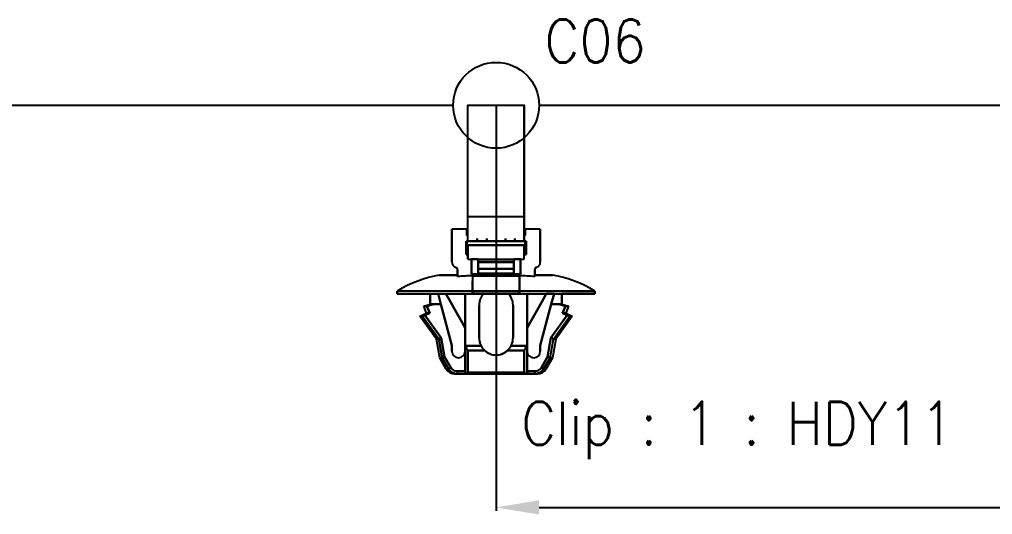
# Model space of a CAD drawing. Header units: inches. Extents: x 47316 to 59086, y 3141 to 11743.
# Drawn here: x 52093 to 52149.6, y 8901.3 to 8930.1 of the extents above; entities that cross this region are included whole.
import ezdxf

# ---------------------------------------------------------------- set-up
doc = ezdxf.new("R2010")
doc.units = ezdxf.units.IN
doc.header["$MEASUREMENT"] = 0
doc.styles.get("Standard").update_dxf_attribs({"font": ''})
doc.styles.get('Standard').set_extended_font_data('SimSun')
doc.linetypes.add('_VH_CONVOLUTED_TUBE_SPLIT', pattern='A,0.0001,[4,VeSys.shx,S=0.1,R=0,X=0,Y=0],0.4', length=0.4001)
doc.linetypes.add('_VH_OTCON', pattern='A,0.0001,[7,VeSys.shx,S=0.1,R=0,X=0,Y=0],-0.4,[7,VeSys.shx,S=0.1,R=0,X=0,Y=0],-0.4,["X",Standard,S=1,R=0,X=-0.5,Y=-0.5],-0.0001,[7,VeSys.shx,S=0.1,R=0,X=0,Y=0],-0.4', length=1.2002)

msp = doc.modelspace()

# ---------------------------------------------------------------- linework, layer by layer
at = {"color": 0, "linetype": '_VH_OTCON', "lineweight": -2, "ltscale": 5}
msp.add_line((52000.877, 8925.134), (52118.256, 8925.134), dxfattribs=at)
at = {"color": 0, "lineweight": -2}
for p, q in [((52120.756, 8925.074), (52120.756, 8901.521)), ((52123.256, 8901.721), (52189.593, 8901.721))]:
    msp.add_line(p, q, dxfattribs=at)
at = {"color": 0, "ltscale": 0.378893}
msp.add_line((52122.398, 8918.634), (52122.398, 8925.134), dxfattribs=at)
at = {"color": 0, "ltscale": 0.37888}
msp.add_line((52122.398, 8918.634), (52122.398, 8925.134), dxfattribs=at)
at = {"color": 0, "linetype": '_VH_CONVOLUTED_TUBE_SPLIT', "lineweight": -2, "ltscale": 5}
msp.add_line((52123.256, 8925.134), (52271.997, 8925.134), dxfattribs=at)
at = {"color": 7, "ltscale": 0.108633}
msp.add_line((52119.114, 8917.927), (52119.114, 8920.306), dxfattribs=at)
at = {"color": 7, "ltscale": 0.098454}
msp.add_line((52119.114, 8917.927), (52119.114, 8920.083), dxfattribs=at)
at = {"color": 7, "ltscale": 0.057913}
msp.add_line((52119.114, 8917.927), (52119.114, 8919.195), dxfattribs=at)
at = {"color": 7, "ltscale": 0.0644}
for p, q in [((52119.114, 8917.224), (52119.114, 8918.634)), ((52119.114, 8917.224), (52119.114, 8918.634)), ((52122.398, 8918.634), (52122.398, 8917.224)), ((52122.398, 8917.224), (52122.398, 8918.634))]:
    msp.add_line(p, q, dxfattribs=at)
at = {"color": 7, "ltscale": 0.025}
for p, q in [((52118.184, 8917.38), (52118.184, 8917.927)), ((52120.209, 8917.224), (52119.661, 8917.224)), ((52120.209, 8917.224), (52119.661, 8917.224)), ((52120.209, 8917.216), (52119.661, 8917.216)), ((52121.851, 8917.224), (52121.303, 8917.224)), ((52121.851, 8917.224), (52121.303, 8917.224))]:
    msp.add_line(p, q, dxfattribs=at)
at = {"color": 7, "ltscale": 0.039999}
for p, q in [((52119.059, 8917.927), (52118.184, 8917.927)), ((52119.059, 8917.927), (52118.184, 8917.927)), ((52123.328, 8917.927), (52122.453, 8917.927)), ((52123.328, 8917.927), (52122.453, 8917.927))]:
    msp.add_line(p, q, dxfattribs=at)
at = {"color": 7, "ltscale": 0.022501}
for p, q in [((52118.184, 8917.927), (52118.184, 8917.435)), ((52118.184, 8917.927), (52118.184, 8917.435)), ((52123.328, 8917.927), (52123.328, 8917.435)), ((52123.328, 8917.435), (52123.328, 8917.927))]:
    msp.add_line(p, q, dxfattribs=at)
at = {"color": 7, "ltscale": 0.0175}
for p, q in [((52119.059, 8917.927), (52119.059, 8917.544)), ((52119.059, 8917.927), (52119.059, 8917.544)), ((52119.059, 8917.544), (52119.059, 8917.927)), ((52122.453, 8917.927), (52122.453, 8917.544)), ((52122.453, 8917.544), (52122.453, 8917.927))]:
    msp.add_line(p, q, dxfattribs=at)
at = {"color": 7, "ltscale": 0.002499}
for p, q in [((52119.114, 8917.927), (52119.059, 8917.927)), ((52122.453, 8917.927), (52122.398, 8917.927)), ((52119.005, 8917.216), (52119.059, 8917.216)), ((52119.005, 8917.216), (52119.059, 8917.216)), ((52119.059, 8917.544), (52119.114, 8917.544)), ((52119.114, 8917.544), (52119.059, 8917.544)), ((52122.398, 8917.544), (52122.453, 8917.544)), ((52122.453, 8917.544), (52122.398, 8917.544)), ((52122.507, 8917.216), (52122.453, 8917.216)), ((52122.453, 8917.216), (52122.507, 8917.216)), ((52122.453, 8917.216), (52122.507, 8917.216)), ((52119.059, 8916.504), (52119.114, 8916.504)), ((52119.114, 8916.504), (52119.059, 8916.504)), ((52119.059, 8916.504), (52119.114, 8916.504)), ((52122.398, 8916.504), (52122.453, 8916.504)), ((52122.453, 8916.504), (52122.398, 8916.504)), ((52122.398, 8916.504), (52122.453, 8916.504))]:
    msp.add_line(p, q, dxfattribs=at)
at = {"color": 7, "ltscale": 2.6e-05}
for p, q in [((52119.059, 8917.927), (52119.059, 8917.927)), ((52122.453, 8917.927), (52122.453, 8917.927))]:
    msp.add_line(p, q, dxfattribs=at)
at = {"color": 7, "ltscale": 0.064999}
for p, q in [((52118.184, 8917.435), (52118.184, 8916.012)), ((52118.184, 8917.435), (52118.184, 8916.012)), ((52123.328, 8917.435), (52123.328, 8916.012)), ((52123.328, 8916.012), (52123.328, 8917.435))]:
    msp.add_line(p, q, dxfattribs=at)
at = {"color": 7, "ltscale": 0.0625}
msp.add_line((52118.184, 8916.012), (52118.184, 8917.38), dxfattribs=at)
at = {"color": 7, "ltscale": 0.000629}
msp.add_line((52119.018, 8917.216), (52119.005, 8917.216), dxfattribs=at)
at = {"color": 7, "ltscale": 0.035001}
for p, q in [((52119.005, 8917.216), (52119.005, 8916.45)), ((52119.005, 8916.45), (52119.005, 8917.216)), ((52122.507, 8916.45), (52122.507, 8917.216)), ((52122.507, 8916.45), (52122.507, 8917.216)), ((52122.507, 8917.216), (52122.507, 8916.45)), ((52119.388, 8914.151), (52119.388, 8914.917)), ((52119.388, 8914.151), (52119.388, 8914.917))]:
    msp.add_line(p, q, dxfattribs=at)
at = {"color": 7, "ltscale": 0.154999}
for p, q in [((52119.059, 8917.216), (52122.453, 8917.216)), ((52122.453, 8917.216), (52119.059, 8917.216))]:
    msp.add_line(p, q, dxfattribs=at)
at = {"color": 7, "ltscale": 0.032501}
for p, q in [((52119.059, 8917.216), (52119.059, 8916.504)), ((52119.059, 8917.216), (52119.059, 8916.504)), ((52122.453, 8917.216), (52122.453, 8916.504)), ((52122.453, 8916.504), (52122.453, 8917.216))]:
    msp.add_line(p, q, dxfattribs=at)
at = {"color": 7, "ltscale": 0.021939}
msp.add_line((52119.059, 8917.216), (52119.059, 8916.736), dxfattribs=at)
at = {"color": 7, "ltscale": 0.0075}
for p, q in [((52119.661, 8917.216), (52119.661, 8917.38)), ((52119.661, 8917.38), (52119.661, 8917.216)), ((52120.209, 8917.38), (52120.209, 8917.216)), ((52120.209, 8917.216), (52120.209, 8917.38)), ((52121.303, 8917.216), (52121.303, 8917.38)), ((52121.303, 8917.38), (52121.303, 8917.216)), ((52121.851, 8917.38), (52121.851, 8917.216)), ((52121.851, 8917.216), (52121.851, 8917.38)), ((52115.009, 8914.315), (52115.009, 8914.151)), ((52115.009, 8914.151), (52115.009, 8914.315)), ((52119.388, 8914.315), (52119.388, 8914.151)), ((52119.388, 8914.151), (52119.388, 8914.315)), ((52122.124, 8914.151), (52122.124, 8914.315)), ((52122.124, 8914.315), (52122.124, 8914.151)), ((52126.502, 8914.315), (52126.502, 8914.151)), ((52126.502, 8914.151), (52126.502, 8914.315)), ((52118.491, 8909.663), (52118.491, 8909.499)), ((52118.491, 8909.663), (52118.491, 8909.499)), ((52118.95, 8909.499), (52118.95, 8909.663)), ((52123.02, 8909.499), (52123.02, 8909.663)), ((52123.02, 8909.499), (52123.02, 8909.663))]:
    msp.add_line(p, q, dxfattribs=at)
at = {"color": 7, "ltscale": 0.000322}
msp.add_line((52120.209, 8917.216), (52120.209, 8917.223), dxfattribs=at)
at = {"color": 7, "ltscale": 0.023056}
msp.add_line((52121.808, 8917.216), (52121.303, 8917.216), dxfattribs=at)
at = {"color": 7, "ltscale": 0.000368}
msp.add_line((52121.851, 8917.224), (52121.851, 8917.216), dxfattribs=at)
at = {"color": 7, "ltscale": 0.004999}
for p, q in [((52119.005, 8916.45), (52119.114, 8916.45)), ((52119.114, 8916.45), (52119.005, 8916.45)), ((52122.398, 8916.45), (52122.507, 8916.45)), ((52122.507, 8916.45), (52122.398, 8916.45))]:
    msp.add_line(p, q, dxfattribs=at)
at = {"color": 7, "ltscale": 0.010562}
msp.add_line((52119.059, 8916.504), (52119.059, 8916.736), dxfattribs=at)
at = {"color": 7, "ltscale": 0.15}
for p, q in [((52122.398, 8916.997), (52119.114, 8916.997)), ((52119.114, 8916.997), (52122.398, 8916.997)), ((52119.114, 8916.176), (52122.398, 8916.176)), ((52119.114, 8916.176), (52122.398, 8916.176)), ((52122.398, 8909.582), (52119.114, 8909.582)), ((52119.114, 8909.582), (52122.398, 8909.582))]:
    msp.add_line(p, q, dxfattribs=at)
at = {"color": 7, "ltscale": 0.0375}
for p, q in [((52119.114, 8916.997), (52119.114, 8916.176)), ((52119.114, 8916.176), (52119.114, 8916.997)), ((52122.398, 8916.176), (52122.398, 8916.997)), ((52122.398, 8916.176), (52122.398, 8916.997))]:
    msp.add_line(p, q, dxfattribs=at)
at = {"color": 7, "ltscale": 0.002502}
msp.add_line((52119.114, 8916.45), (52119.114, 8916.505), dxfattribs=at)
at = {"color": 7, "ltscale": 0.040002}
for p, q in [((52119.333, 8916.176), (52119.333, 8915.3)), ((52119.333, 8915.3), (52119.333, 8916.176)), ((52122.179, 8915.3), (52122.179, 8916.176)), ((52122.179, 8915.3), (52122.179, 8916.176)), ((52122.179, 8916.176), (52122.179, 8915.3))]:
    msp.add_line(p, q, dxfattribs=at)
at = {"color": 7, "ltscale": 0.017502}
for p, q in [((52119.716, 8916.176), (52119.333, 8916.176)), ((52122.179, 8916.176), (52121.796, 8916.176))]:
    msp.add_line(p, q, dxfattribs=at)
at = {"color": 7, "ltscale": 0.00087}
for p, q in [((52119.716, 8916.157), (52119.716, 8916.176)), ((52119.716, 8916.176), (52119.716, 8916.157)), ((52121.796, 8916.157), (52121.796, 8916.176)), ((52121.796, 8916.176), (52121.796, 8916.157))]:
    msp.add_line(p, q, dxfattribs=at)
at = {"color": 7, "ltscale": 0.023952}
msp.add_line((52119.716, 8915.652), (52119.716, 8916.176), dxfattribs=at)
at = {"color": 7, "ltscale": 0.007443}
for p, q in [((52119.716, 8915.994), (52119.716, 8916.157)), ((52119.716, 8916.157), (52119.716, 8915.994)), ((52121.796, 8915.994), (52121.796, 8916.157)), ((52121.796, 8916.157), (52121.796, 8915.994))]:
    msp.add_line(p, q, dxfattribs=at)
at = {"color": 7, "ltscale": 0.095001}
for p, q in [((52119.716, 8916.157), (52121.796, 8916.157)), ((52121.796, 8916.157), (52119.716, 8916.157)), ((52119.716, 8915.994), (52121.796, 8915.994)), ((52121.796, 8915.994), (52119.716, 8915.994)), ((52121.796, 8915.604), (52119.716, 8915.604)), ((52119.716, 8915.604), (52121.796, 8915.604)), ((52121.796, 8915.332), (52119.716, 8915.332))]:
    msp.add_line(p, q, dxfattribs=at)
at = {"color": 7, "ltscale": 0.017839}
for p, q in [((52119.716, 8915.604), (52119.716, 8915.994)), ((52119.716, 8915.994), (52119.716, 8915.604)), ((52121.796, 8915.604), (52121.796, 8915.994)), ((52121.796, 8915.994), (52121.796, 8915.604))]:
    msp.add_line(p, q, dxfattribs=at)
at = {"color": 7, "ltscale": 0.013786}
msp.add_line((52118.512, 8915.246), (52118.512, 8915.547), dxfattribs=at)
at = {"color": 7, "ltscale": 0.017471}
for p, q in [((52118.512, 8915.165), (52118.512, 8915.547)), ((52123, 8915.165), (52123, 8915.547))]:
    msp.add_line(p, q, dxfattribs=at)
at = {"color": 7, "ltscale": 0.017476}
for p, q in [((52118.512, 8915.547), (52118.512, 8915.165)), ((52123, 8915.547), (52123, 8915.165))]:
    msp.add_line(p, q, dxfattribs=at)
at = {"color": 7, "ltscale": 0.014789}
msp.add_line((52119.716, 8915.624), (52119.716, 8915.3), dxfattribs=at)
at = {"color": 7, "ltscale": 0.013841}
for p, q in [((52119.716, 8915.301), (52119.716, 8915.604)), ((52121.796, 8915.604), (52121.796, 8915.301))]:
    msp.add_line(p, q, dxfattribs=at)
at = {"color": 7, "ltscale": 0.012407}
for p, q in [((52119.716, 8915.332), (52119.716, 8915.604)), ((52121.796, 8915.332), (52121.796, 8915.604))]:
    msp.add_line(p, q, dxfattribs=at)
at = {"color": 7, "ltscale": 0.001447}
msp.add_line((52121.796, 8915.332), (52121.796, 8915.3), dxfattribs=at)
at = {"color": 7, "ltscale": 0.047501}
for p, q in [((52117.472, 8915.246), (52118.512, 8915.246)), ((52118.512, 8915.246), (52117.472, 8915.246)), ((52123, 8915.246), (52124.04, 8915.246)), ((52124.04, 8915.246), (52123, 8915.246))]:
    msp.add_line(p, q, dxfattribs=at)
at = {"color": 7, "ltscale": 0.00369}
for p, q in [((52118.512, 8915.165), (52118.512, 8915.246)), ((52123, 8915.246), (52123, 8915.165))]:
    msp.add_line(p, q, dxfattribs=at)
at = {"color": 7, "ltscale": 0.129999}
for p, q in [((52119.333, 8915.3), (52122.179, 8915.3)), ((52122.179, 8915.3), (52119.333, 8915.3))]:
    msp.add_line(p, q, dxfattribs=at)
at = {"color": 7, "ltscale": 0.040567}
for p, q in [((52119.388, 8915.203), (52119.388, 8914.315)), ((52122.124, 8915.203), (52122.124, 8914.315))]:
    msp.add_line(p, q, dxfattribs=at)
at = {"color": 7, "ltscale": 0.125}
for p, q in [((52122.124, 8915.203), (52119.388, 8915.203)), ((52119.388, 8915.203), (52122.124, 8915.203)), ((52122.124, 8914.315), (52119.388, 8914.315)), ((52119.388, 8914.315), (52122.124, 8914.315)), ((52122.124, 8914.151), (52119.388, 8914.151)), ((52119.388, 8914.151), (52122.124, 8914.151))]:
    msp.add_line(p, q, dxfattribs=at)
at = {"color": 7, "ltscale": 0.040569}
for p, q in [((52119.388, 8915.203), (52119.388, 8914.315)), ((52122.124, 8914.315), (52122.124, 8915.203))]:
    msp.add_line(p, q, dxfattribs=at)
at = {"color": 7, "ltscale": 0.02751}
msp.add_line((52122.124, 8914.315), (52122.124, 8914.917), dxfattribs=at)
msp.add_line((52122.124, 8914.315), (52122.124, 8914.917), dxfattribs=at)
at = {"color": 7, "ltscale": 0.2}
for p, q in [((52119.388, 8914.315), (52115.009, 8914.315)), ((52119.388, 8914.315), (52115.009, 8914.315)), ((52126.502, 8914.315), (52122.124, 8914.315)), ((52122.124, 8914.315), (52126.502, 8914.315)), ((52119.388, 8914.151), (52115.009, 8914.151)), ((52115.009, 8914.151), (52119.388, 8914.151)), ((52122.124, 8914.151), (52126.502, 8914.151)), ((52122.124, 8914.151), (52126.502, 8914.151))]:
    msp.add_line(p, q, dxfattribs=at)
at = {"color": 7, "ltscale": 0.087396}
for p, q in [((52115.009, 8914.151), (52116.923, 8914.151)), ((52126.502, 8914.151), (52124.589, 8914.151)), ((52126.502, 8914.151), (52124.589, 8914.151))]:
    msp.add_line(p, q, dxfattribs=at)
at = {"color": 7, "ltscale": 0.0875}
for p, q in [((52116.925, 8914.151), (52115.009, 8914.151)), ((52119.771, 8911.579), (52119.771, 8913.494)), ((52119.771, 8913.494), (52119.771, 8911.579)), ((52121.741, 8913.494), (52121.741, 8911.579)), ((52121.741, 8911.579), (52121.741, 8913.494)), ((52121.741, 8911.579), (52121.741, 8913.494))]:
    msp.add_line(p, q, dxfattribs=at)
at = {"color": 7, "ltscale": 0.027499}
for p, q in [((52116.925, 8913.549), (52116.925, 8914.151)), ((52116.925, 8914.151), (52116.925, 8913.549)), ((52124.587, 8913.549), (52124.587, 8914.151)), ((52124.587, 8914.151), (52124.587, 8913.549))]:
    msp.add_line(p, q, dxfattribs=at)
at = {"color": 7, "ltscale": 0.028456}
for p, q in [((52117.543, 8913.549), (52117.383, 8914.151)), ((52117.383, 8914.151), (52117.543, 8913.549)), ((52123.969, 8913.549), (52124.129, 8914.151)), ((52124.129, 8914.151), (52123.969, 8913.549))]:
    msp.add_line(p, q, dxfattribs=at)
at = {"color": 7, "ltscale": 0.020602}
for p, q in [((52117.383, 8914.151), (52117.834, 8914.151)), ((52124.129, 8914.151), (52123.678, 8914.151)), ((52124.129, 8914.151), (52123.678, 8914.151))]:
    msp.add_line(p, q, dxfattribs=at)
at = {"color": 7, "ltscale": 0.020749}
msp.add_line((52117.837, 8914.151), (52117.383, 8914.151), dxfattribs=at)
at = {"color": 7, "ltscale": 0.015289}
msp.add_line((52118.001, 8913.861), (52117.836, 8914.152), dxfattribs=at)
at = {"color": 7, "ltscale": 0.015242}
for p, q in [((52117.837, 8914.151), (52118.001, 8913.861)), ((52123.511, 8913.861), (52123.675, 8914.151))]:
    msp.add_line(p, q, dxfattribs=at)
at = {"color": 7, "ltscale": 0.02697}
msp.add_line((52118.291, 8913.347), (52118.001, 8913.861), dxfattribs=at)
at = {"color": 7, "ltscale": 0.026985}
for p, q in [((52118.001, 8913.861), (52118.291, 8913.347)), ((52123.22, 8913.347), (52123.511, 8913.861))]:
    msp.add_line(p, q, dxfattribs=at)
at = {"color": 7, "ltscale": 0.089999}
for p, q in [((52118.95, 8914.151), (52118.95, 8912.181)), ((52118.95, 8912.181), (52118.95, 8914.151)), ((52122.562, 8912.181), (52122.562, 8914.151)), ((52122.562, 8914.151), (52122.562, 8912.181))]:
    msp.add_line(p, q, dxfattribs=at)
at = {"color": 7, "ltscale": 0.02701}
msp.add_line((52123.511, 8913.862), (52123.22, 8913.347), dxfattribs=at)
at = {"color": 7, "ltscale": 0.015215}
msp.add_line((52123.675, 8914.152), (52123.511, 8913.862), dxfattribs=at)
at = {"color": 7, "ltscale": 0.018183}
msp.add_line((52116.542, 8913.44), (52116.925, 8913.549), dxfattribs=at)
at = {"color": 7, "ltscale": 0.008429}
for p, q in [((52116.727, 8913.44), (52116.542, 8913.44)), ((52124.621, 8913.029), (52124.806, 8913.029))]:
    msp.add_line(p, q, dxfattribs=at)
at = {"color": 7, "ltscale": 0.020195}
for p, q in [((52116.706, 8913.029), (52116.542, 8913.44)), ((52116.727, 8913.44), (52116.891, 8913.029)), ((52116.891, 8913.029), (52116.727, 8913.44)), ((52124.785, 8913.44), (52124.621, 8913.029)), ((52124.621, 8913.029), (52124.785, 8913.44)), ((52124.97, 8913.44), (52124.806, 8913.029))]:
    msp.add_line(p, q, dxfattribs=at)
at = {"color": 7, "ltscale": 0.008438}
msp.add_line((52116.542, 8913.44), (52116.727, 8913.44), dxfattribs=at)
at = {"color": 7, "ltscale": 0.002185}
msp.add_line((52116.633, 8913.44), (52116.585, 8913.44), dxfattribs=at)
at = {"color": 7, "ltscale": 0.018199}
for p, q in [((52117.11, 8913.549), (52116.727, 8913.44)), ((52116.727, 8913.44), (52117.11, 8913.549)), ((52124.402, 8913.549), (52124.785, 8913.44)), ((52124.785, 8913.44), (52124.402, 8913.549))]:
    msp.add_line(p, q, dxfattribs=at)
at = {"color": 7, "ltscale": 0.000342}
for p, q in [((52116.932, 8913.549), (52116.925, 8913.549)), ((52124.587, 8913.549), (52124.579, 8913.549))]:
    msp.add_line(p, q, dxfattribs=at)
at = {"color": 7, "ltscale": 0.006641}
msp.add_line((52116.925, 8913.549), (52117.07, 8913.549), dxfattribs=at)
at = {"color": 7, "ltscale": 0.002142}
msp.add_line((52116.972, 8913.549), (52116.925, 8913.549), dxfattribs=at)
at = {"color": 7, "ltscale": 0.00033}
for p, q in [((52116.925, 8913.549), (52116.932, 8913.549)), ((52124.58, 8913.549), (52124.587, 8913.549)), ((52124.806, 8913.029), (52124.798, 8913.029))]:
    msp.add_line(p, q, dxfattribs=at)
at = {"color": 7, "ltscale": 0.002136}
msp.add_line((52116.925, 8913.549), (52116.972, 8913.549), dxfattribs=at)
at = {"color": 7, "ltscale": 0.001825}
msp.add_line((52116.932, 8913.549), (52116.972, 8913.549), dxfattribs=at)
at = {"color": 7, "ltscale": 0.003674}
for p, q in [((52117.013, 8913.549), (52116.932, 8913.549)), ((52124.579, 8913.549), (52124.499, 8913.549))]:
    msp.add_line(p, q, dxfattribs=at)
at = {"color": 7, "ltscale": 0.006299}
msp.add_line((52117.11, 8913.549), (52116.972, 8913.549), dxfattribs=at)
at = {"color": 7, "ltscale": 0.006305}
msp.add_line((52116.972, 8913.549), (52117.11, 8913.549), dxfattribs=at)
at = {"color": 7, "ltscale": 0.00329}
msp.add_line((52117.085, 8913.549), (52117.013, 8913.549), dxfattribs=at)
at = {"color": 7, "ltscale": 0.019785}
for p, q in [((52117.543, 8913.549), (52117.11, 8913.549)), ((52117.11, 8913.549), (52117.543, 8913.549)), ((52123.969, 8913.549), (52124.402, 8913.549)), ((52124.402, 8913.549), (52123.969, 8913.549))]:
    msp.add_line(p, q, dxfattribs=at)
at = {"color": 7, "ltscale": 0.11383}
for p, q in [((52118.184, 8911.141), (52117.543, 8913.549)), ((52117.543, 8913.549), (52118.184, 8911.141)), ((52123.328, 8911.141), (52123.969, 8913.549)), ((52123.969, 8913.549), (52123.328, 8911.141))]:
    msp.add_line(p, q, dxfattribs=at)
at = {"color": 7, "ltscale": 0.065039}
msp.add_line((52118.95, 8912.181), (52118.25, 8913.421), dxfattribs=at)
at = {"color": 7, "ltscale": 0.06116}
msp.add_line((52118.95, 8912.181), (52118.291, 8913.347), dxfattribs=at)
at = {"color": 7, "ltscale": 0.061156}
for p, q in [((52118.291, 8913.347), (52118.95, 8912.181)), ((52122.562, 8912.181), (52123.22, 8913.347))]:
    msp.add_line(p, q, dxfattribs=at)
at = {"color": 7, "ltscale": 0.040697}
msp.add_line((52118.95, 8912.385), (52118.95, 8913.275), dxfattribs=at)
at = {"color": 7, "ltscale": 0.040701}
msp.add_line((52118.95, 8913.275), (52118.95, 8912.384), dxfattribs=at)
at = {"color": 7, "ltscale": 0.064963}
msp.add_line((52123.261, 8913.419), (52122.562, 8912.181), dxfattribs=at)
at = {"color": 7, "ltscale": 0.061161}
msp.add_line((52123.22, 8913.347), (52122.562, 8912.181), dxfattribs=at)
at = {"color": 7, "ltscale": 0.008441}
for p, q in [((52124.587, 8913.549), (52124.402, 8913.549)), ((52124.402, 8913.549), (52124.587, 8913.549)), ((52124.806, 8913.029), (52124.621, 8913.029))]:
    msp.add_line(p, q, dxfattribs=at)
at = {"color": 7, "ltscale": 0.008432}
msp.add_line((52124.402, 8913.549), (52124.587, 8913.549), dxfattribs=at)
at = {"color": 7, "ltscale": 0.00434}
msp.add_line((52124.499, 8913.549), (52124.404, 8913.549), dxfattribs=at)
at = {"color": 7, "ltscale": 0.002209}
msp.add_line((52124.531, 8913.549), (52124.58, 8913.549), dxfattribs=at)
at = {"color": 7, "ltscale": 0.000286}
for p, q in [((52124.585, 8913.547), (52124.579, 8913.549)), ((52124.579, 8913.549), (52124.585, 8913.547))]:
    msp.add_line(p, q, dxfattribs=at)
at = {"color": 7, "ltscale": 0.018174}
msp.add_line((52124.587, 8913.549), (52124.97, 8913.44), dxfattribs=at)
at = {"color": 7, "ltscale": 0.004681}
for p, q in [((52124.888, 8913.44), (52124.785, 8913.44)), ((52124.785, 8913.44), (52124.888, 8913.44))]:
    msp.add_line(p, q, dxfattribs=at)
at = {"color": 7, "ltscale": 0.002823}
msp.add_line((52124.95, 8913.44), (52124.888, 8913.44), dxfattribs=at)
at = {"color": 7, "ltscale": 0.00282}
for p, q in [((52124.888, 8913.44), (52124.949, 8913.44)), ((52116.726, 8913.029), (52116.788, 8913.029))]:
    msp.add_line(p, q, dxfattribs=at)
at = {"color": 7, "ltscale": 0.000912}
for p, q in [((52124.949, 8913.44), (52124.969, 8913.44)), ((52116.707, 8913.029), (52116.726, 8913.029))]:
    msp.add_line(p, q, dxfattribs=at)
at = {"color": 7, "ltscale": 0.000925}
msp.add_line((52124.97, 8913.44), (52124.95, 8913.44), dxfattribs=at)
at = {"color": 7, "ltscale": 4.3e-05}
msp.add_line((52116.323, 8912.865), (52116.324, 8912.865), dxfattribs=at)
at = {"color": 7, "ltscale": 0.075271}
for p, q in [((52117.281, 8911.524), (52116.323, 8912.865)), ((52116.458, 8912.865), (52117.416, 8911.524)), ((52117.416, 8911.524), (52116.458, 8912.865)), ((52124.096, 8911.524), (52125.054, 8912.865)), ((52125.189, 8912.865), (52124.231, 8911.524))]:
    msp.add_line(p, q, dxfattribs=at)
at = {"color": 7, "ltscale": 4.9e-05}
msp.add_line((52116.323, 8912.865), (52116.324, 8912.865), dxfattribs=at)
at = {"color": 7, "ltscale": 0.019}
msp.add_line((52116.324, 8912.865), (52116.706, 8913.029), dxfattribs=at)
at = {"color": 7, "ltscale": 0.000903}
msp.add_line((52116.324, 8912.865), (52116.344, 8912.865), dxfattribs=at)
at = {"color": 7, "ltscale": 0.000916}
msp.add_line((52116.324, 8912.865), (52116.344, 8912.865), dxfattribs=at)
at = {"color": 7, "ltscale": 0.005222}
msp.add_line((52116.344, 8912.865), (52116.458, 8912.865), dxfattribs=at)
at = {"color": 7, "ltscale": 0.005249}
msp.add_line((52116.344, 8912.865), (52116.459, 8912.865), dxfattribs=at)
at = {"color": 7, "ltscale": 0.013619}
for p, q in [((52116.891, 8913.029), (52116.617, 8912.912)), ((52116.617, 8912.912), (52116.891, 8913.029)), ((52124.621, 8913.029), (52124.895, 8912.912)), ((52124.895, 8912.912), (52124.621, 8913.029))]:
    msp.add_line(p, q, dxfattribs=at)
at = {"color": 7, "ltscale": 0.074459}
for p, q in [((52116.617, 8912.912), (52117.564, 8911.585)), ((52117.564, 8911.585), (52116.617, 8912.912)), ((52124.895, 8912.912), (52123.948, 8911.585)), ((52123.948, 8911.585), (52124.895, 8912.912))]:
    msp.add_line(p, q, dxfattribs=at)
at = {"color": 7, "ltscale": 0.0009}
msp.add_line((52116.726, 8913.029), (52116.706, 8913.029), dxfattribs=at)
at = {"color": 7, "ltscale": 0.002856}
msp.add_line((52116.713, 8913.029), (52116.776, 8913.029), dxfattribs=at)
at = {"color": 7, "ltscale": 0.002869}
msp.add_line((52116.776, 8913.029), (52116.714, 8913.029), dxfattribs=at)
at = {"color": 7, "ltscale": 0.002832}
msp.add_line((52116.788, 8913.029), (52116.726, 8913.029), dxfattribs=at)
at = {"color": 7, "ltscale": 0.004715}
msp.add_line((52116.891, 8913.029), (52116.788, 8913.029), dxfattribs=at)
at = {"color": 7, "ltscale": 0.004687}
msp.add_line((52116.788, 8913.029), (52116.891, 8913.029), dxfattribs=at)
at = {"color": 7, "ltscale": 0.075264}
msp.add_line((52124.096, 8911.524), (52125.054, 8912.865), dxfattribs=at)
at = {"color": 7, "ltscale": 0.004291}
msp.add_line((52124.715, 8913.029), (52124.621, 8913.029), dxfattribs=at)
at = {"color": 7, "ltscale": 0.003809}
msp.add_line((52124.798, 8913.029), (52124.715, 8913.029), dxfattribs=at)
at = {"color": 7, "ltscale": 0.001593}
msp.add_line((52124.764, 8913.029), (52124.799, 8913.029), dxfattribs=at)
at = {"color": 7, "ltscale": 0.000327}
msp.add_line((52124.799, 8913.029), (52124.806, 8913.029), dxfattribs=at)
at = {"color": 7, "ltscale": 0.019025}
msp.add_line((52124.806, 8913.029), (52125.189, 8912.865), dxfattribs=at)
at = {"color": 7, "ltscale": 0.006177}
msp.add_line((52125.053, 8912.865), (52125.189, 8912.865), dxfattribs=at)
at = {"color": 7, "ltscale": 0.006165}
for p, q in [((52125.189, 8912.865), (52125.054, 8912.865)), ((52124.231, 8911.524), (52124.096, 8911.524)), ((52124.231, 8911.524), (52124.096, 8911.524))]:
    msp.add_line(p, q, dxfattribs=at)
at = {"color": 7, "ltscale": 0.039936}
for p, q in [((52118.95, 8912.181), (52118.95, 8911.307)), ((52118.95, 8911.307), (52118.95, 8912.181)), ((52122.562, 8911.307), (52122.562, 8912.181)), ((52122.562, 8912.181), (52122.562, 8911.307))]:
    msp.add_line(p, q, dxfattribs=at)
at = {"color": 7, "ltscale": 0.048712}
msp.add_line((52118.95, 8911.114), (52118.95, 8912.181), dxfattribs=at)
at = {"color": 7, "ltscale": 0.006168}
for p, q in [((52117.416, 8911.524), (52117.281, 8911.524)), ((52117.281, 8911.524), (52117.416, 8911.524))]:
    msp.add_line(p, q, dxfattribs=at)
at = {"color": 7, "ltscale": 0.05076}
for p, q in [((52117.473, 8910.43), (52117.281, 8911.524)), ((52124.231, 8911.524), (52124.039, 8910.43))]:
    msp.add_line(p, q, dxfattribs=at)
at = {"color": 7, "ltscale": 0.002621}
for p, q in [((52117.42, 8911.525), (52117.473, 8911.547)), ((52117.473, 8911.547), (52117.42, 8911.525)), ((52124.039, 8911.547), (52124.092, 8911.525)), ((52124.092, 8911.525), (52124.039, 8911.547))]:
    msp.add_line(p, q, dxfattribs=at)
at = {"color": 7, "ltscale": 0.050773}
for p, q in [((52117.42, 8911.525), (52117.612, 8910.43)), ((52117.612, 8910.43), (52117.42, 8911.525)), ((52123.9, 8910.43), (52124.092, 8911.525))]:
    msp.add_line(p, q, dxfattribs=at)
at = {"color": 7, "ltscale": 0.000205}
for p, q in [((52117.473, 8911.547), (52117.477, 8911.549)), ((52117.477, 8911.549), (52117.473, 8911.547)), ((52124.035, 8911.549), (52124.039, 8911.547)), ((52124.039, 8911.547), (52124.035, 8911.549))]:
    msp.add_line(p, q, dxfattribs=at)
at = {"color": 7, "ltscale": 0.004321}
for p, q in [((52117.477, 8911.549), (52117.564, 8911.585)), ((52117.564, 8911.585), (52117.477, 8911.549)), ((52123.948, 8911.585), (52124.035, 8911.549)), ((52124.035, 8911.549), (52123.948, 8911.585))]:
    msp.add_line(p, q, dxfattribs=at)
at = {"color": 7, "ltscale": 0.051095}
for p, q in [((52117.564, 8911.585), (52117.757, 8910.484)), ((52117.757, 8910.484), (52117.564, 8911.585)), ((52123.948, 8911.585), (52123.755, 8910.484)), ((52123.755, 8910.484), (52123.948, 8911.585))]:
    msp.add_line(p, q, dxfattribs=at)
at = {"color": 7, "ltscale": 0.050769}
msp.add_line((52123.9, 8910.43), (52124.096, 8911.524), dxfattribs=at)
at = {"color": 7, "ltscale": 0.014999}
for p, q in [((52118.184, 8910.813), (52118.184, 8911.141)), ((52118.184, 8911.141), (52118.184, 8910.813)), ((52123.328, 8910.813), (52123.328, 8911.141)), ((52123.328, 8910.813), (52123.328, 8911.141)), ((52123.328, 8911.141), (52123.328, 8910.813))]:
    msp.add_line(p, q, dxfattribs=at)
at = {"color": 7, "ltscale": 0.082565}
for p, q in [((52118.95, 8909.499), (52118.95, 8911.307)), ((52118.95, 8911.307), (52118.95, 8909.499)), ((52122.562, 8911.307), (52122.562, 8909.499)), ((52122.562, 8909.499), (52122.562, 8911.307))]:
    msp.add_line(p, q, dxfattribs=at)
at = {"color": 7, "ltscale": 0.008279}
msp.add_line((52118.95, 8910.933), (52118.95, 8911.114), dxfattribs=at)
at = {"color": 7, "ltscale": 0.005516}
msp.add_line((52118.95, 8910.812), (52118.95, 8910.933), dxfattribs=at)
at = {"color": 7, "ltscale": 0.052501}
msp.add_line((52118.95, 8909.663), (52118.95, 8910.813), dxfattribs=at)
at = {"color": 7, "ltscale": 0.041339}
for p, q in [((52118.978, 8911.123), (52119.883, 8911.123)), ((52119.883, 8911.123), (52118.978, 8911.123)), ((52121.629, 8911.123), (52122.534, 8911.123)), ((52122.534, 8911.123), (52121.629, 8911.123))]:
    msp.add_line(p, q, dxfattribs=at)
at = {"color": 7, "ltscale": 0.002634}
for p, q in [((52118.978, 8911.123), (52118.998, 8911.069)), ((52122.514, 8911.069), (52122.534, 8911.123))]:
    msp.add_line(p, q, dxfattribs=at)
at = {"color": 7, "ltscale": 0.002635}
for p, q in [((52118.998, 8911.069), (52118.978, 8911.123)), ((52122.534, 8911.123), (52122.514, 8911.069))]:
    msp.add_line(p, q, dxfattribs=at)
at = {"color": 7, "ltscale": 0.044711}
for p, q in [((52120.093, 8910.85), (52119.114, 8910.85)), ((52119.114, 8910.85), (52120.093, 8910.85)), ((52122.398, 8910.85), (52121.419, 8910.85)), ((52121.419, 8910.85), (52122.398, 8910.85))]:
    msp.add_line(p, q, dxfattribs=at)
at = {"color": 7, "ltscale": 0.057954}
for p, q in [((52119.114, 8910.85), (52119.114, 8909.582)), ((52119.114, 8909.582), (52119.114, 8910.85)), ((52122.398, 8909.582), (52122.398, 8910.85)), ((52122.398, 8910.85), (52122.398, 8909.582))]:
    msp.add_line(p, q, dxfattribs=at)
at = {"color": 7, "ltscale": 0.001863}
msp.add_line((52120.064, 8910.877), (52120.094, 8910.849), dxfattribs=at)
at = {"color": 7, "ltscale": 0.000505}
msp.add_line((52120.093, 8910.85), (52120.085, 8910.858), dxfattribs=at)
at = {"color": 7, "ltscale": 0.000598}
msp.add_line((52121.419, 8910.85), (52121.429, 8910.859), dxfattribs=at)
at = {"color": 7, "ltscale": 0.006223}
for p, q in [((52117.473, 8910.43), (52117.609, 8910.43)), ((52117.473, 8910.43), (52117.609, 8910.43)), ((52124.039, 8910.43), (52123.903, 8910.43))]:
    msp.add_line(p, q, dxfattribs=at)
at = {"color": 7, "ltscale": 0.034946}
for p, q in [((52117.86, 8909.77), (52117.473, 8910.43)), ((52124.039, 8910.43), (52123.651, 8909.77))]:
    msp.add_line(p, q, dxfattribs=at)
at = {"color": 7, "ltscale": 0.034208}
for p, q in [((52117.988, 8909.784), (52117.609, 8910.43)), ((52123.523, 8909.784), (52123.903, 8910.43))]:
    msp.add_line(p, q, dxfattribs=at)
at = {"color": 7, "ltscale": 0.000128}
for p, q in [((52117.612, 8910.43), (52117.609, 8910.43)), ((52123.903, 8910.43), (52123.9, 8910.43)), ((52123.9, 8910.43), (52123.903, 8910.43))]:
    msp.add_line(p, q, dxfattribs=at)
at = {"color": 7, "ltscale": 0.002806}
for p, q in [((52117.612, 8910.43), (52117.669, 8910.452)), ((52123.843, 8910.452), (52123.9, 8910.43))]:
    msp.add_line(p, q, dxfattribs=at)
at = {"color": 7, "ltscale": 0.00266}
for p, q in [((52117.666, 8910.45), (52117.612, 8910.43)), ((52123.9, 8910.43), (52123.846, 8910.45))]:
    msp.add_line(p, q, dxfattribs=at)
at = {"color": 7, "ltscale": 0.034163}
for p, q in [((52117.612, 8910.43), (52117.988, 8909.784)), ((52123.523, 8909.784), (52123.9, 8910.43))]:
    msp.add_line(p, q, dxfattribs=at)
at = {"color": 7, "ltscale": 0.004276}
for p, q in [((52117.669, 8910.452), (52117.757, 8910.484)), ((52117.757, 8910.484), (52117.669, 8910.451)), ((52123.843, 8910.451), (52123.755, 8910.484)), ((52123.755, 8910.484), (52123.843, 8910.452))]:
    msp.add_line(p, q, dxfattribs=at)
at = {"color": 7, "ltscale": 0.0329}
for p, q in [((52117.757, 8910.484), (52118.122, 8909.863)), ((52118.122, 8909.863), (52117.757, 8910.484)), ((52123.755, 8910.484), (52123.39, 8909.863)), ((52123.39, 8909.863), (52123.755, 8910.484))]:
    msp.add_line(p, q, dxfattribs=at)
at = {"color": 7, "ltscale": 0.006219}
msp.add_line((52123.903, 8910.43), (52124.039, 8910.43), dxfattribs=at)
at = {"color": 7, "ltscale": 0.005864}
msp.add_line((52117.861, 8909.769), (52117.988, 8909.784), dxfattribs=at)
at = {"color": 7, "ltscale": 0.005865}
for p, q in [((52117.861, 8909.769), (52117.988, 8909.784)), ((52123.523, 8909.784), (52123.651, 8909.769))]:
    msp.add_line(p, q, dxfattribs=at)
at = {"color": 7, "ltscale": 0.007092}
for p, q in [((52118.122, 8909.863), (52117.988, 8909.784)), ((52117.988, 8909.784), (52118.122, 8909.863)), ((52123.523, 8909.784), (52123.39, 8909.863)), ((52123.39, 8909.863), (52123.523, 8909.784))]:
    msp.add_line(p, q, dxfattribs=at)
at = {"color": 7, "ltscale": 0.020941}
for p, q in [((52118.491, 8909.663), (52118.95, 8909.663)), ((52118.95, 8909.663), (52118.491, 8909.663)), ((52123.02, 8909.663), (52122.562, 8909.663)), ((52122.562, 8909.663), (52123.02, 8909.663)), ((52118.95, 8909.499), (52118.491, 8909.499)), ((52118.491, 8909.499), (52118.95, 8909.499)), ((52123.02, 8909.499), (52122.562, 8909.499)), ((52122.562, 8909.499), (52123.02, 8909.499))]:
    msp.add_line(p, q, dxfattribs=at)
at = {"color": 7, "ltscale": 0.00587}
msp.add_line((52123.651, 8909.769), (52123.524, 8909.784), dxfattribs=at)
at = {"color": 7, "ltscale": 0.015717}
msp.add_line((52118.333, 8909.499), (52118.677, 8909.499), dxfattribs=at)
at = {"color": 7, "ltscale": 0.015729}
msp.add_line((52118.677, 8909.499), (52118.333, 8909.499), dxfattribs=at)
at = {"color": 7, "ltscale": 0.012512}
for p, q in [((52118.951, 8909.499), (52118.677, 8909.499)), ((52122.835, 8909.499), (52122.561, 8909.499))]:
    msp.add_line(p, q, dxfattribs=at)
at = {"color": 7, "ltscale": 0.000995}
for p, q in [((52118.972, 8909.499), (52118.95, 8909.499)), ((52118.95, 8909.499), (52118.972, 8909.499)), ((52122.562, 8909.499), (52122.54, 8909.499)), ((52122.54, 8909.499), (52122.562, 8909.499))]:
    msp.add_line(p, q, dxfattribs=at)
at = {"color": 7, "ltscale": 0.163214}
msp.add_line((52122.542, 8909.499), (52118.969, 8909.499), dxfattribs=at)
at = {"color": 7, "ltscale": 0.163013}
msp.add_line((52118.972, 8909.499), (52122.54, 8909.499), dxfattribs=at)
at = {"color": 7, "ltscale": 0.000399}
msp.add_line((52122.534, 8909.5), (52122.542, 8909.499), dxfattribs=at)
at = {"color": 7, "ltscale": 0.012915}
msp.add_line((52123.117, 8909.499), (52122.835, 8909.499), dxfattribs=at)
at = {"color": 7, "ltscale": 0.006183}
msp.add_line((52123.156, 8909.499), (52123.02, 8909.499), dxfattribs=at)
at = {"color": 7, "ltscale": 0.007248}
msp.add_line((52123.02, 8909.499), (52123.179, 8909.499), dxfattribs=at)
at = {"color": 7, "ltscale": 0.004422}
msp.add_line((52123.021, 8909.499), (52123.118, 8909.499), dxfattribs=at)
at = {"color": 7, "ltscale": 0.001605}
msp.add_line((52123.135, 8909.499), (52123.17, 8909.499), dxfattribs=at)
at = {"color": 0}
msp.add_lwpolyline([(52122.398, 8918.634), (52119.114, 8918.634), (52119.114, 8925.134), (52122.398, 8925.134)], close=True, dxfattribs=at)
at = {"color": 7}
for points in [[(52120.4, 8910.66), (52120.289, 8910.711), (52120.093, 8910.85)], [(52121.419, 8910.85), (52121.223, 8910.711), (52121.111, 8910.66)], [(52118.491, 8909.499), (52118.341, 8909.519), (52118.201, 8909.576), (52118.081, 8909.666), (52117.988, 8909.784)], [(52118.491, 8909.499), (52118.344, 8909.518), (52118.204, 8909.573), (52118.105, 8909.643), (52117.988, 8909.784)], [(52123.524, 8909.784), (52123.431, 8909.665), (52123.31, 8909.576), (52123.17, 8909.519), (52123.02, 8909.499)], [(52123.523, 8909.784), (52123.45, 8909.685), (52123.358, 8909.604), (52123.224, 8909.535), (52123.02, 8909.499)]]:
    msp.add_lwpolyline(points, dxfattribs=at)
at = {"color": 0, "linetype": 'Continuous', "lineweight": -2}
msp.add_circle((52120.756, 8925.134), 2.5, dxfattribs=at)
at = {"color": 7}
for centre, radius, start, end in [((52118.512, 8916.012), 0.328, 179.9994, 250.5293), ((52118.512, 8916.012), 0.328, 180, 250.5288), ((52118.512, 8916.012), 0.328, 179.9994, 250.5294), ((52123, 8916.012), 0.328, 289.4712, 0), ((52123, 8916.012), 0.328, 289.4707, 0.0006), ((52118.347, 8915.546), 0.166, 57.0425, 70.4553), ((52118.347, 8915.547), 0.166, 0.3156, 70.2132), ((52118.348, 8915.547), 0.164, 0.0195, 70.5097), ((52123.165, 8915.547), 0.166, 109.7868, 179.6844), ((52123.164, 8915.547), 0.164, 109.4907, 179.9809), ((52123.164, 8915.547), 0.165, 109.5431, 137.7308), ((52118.719, 8908.22), 7.135, 100.0643, 121.3266), ((52119.361, 8905.647), 9.556, 92.4655, 95.0982), ((52119.571, 8902.624), 12.585, 92.8258, 94.8248), ((52119.436, 8902.363), 12.841, 90.2174, 92.1704), ((52119.387, 8905.153), 10.05, 89.9939, 92.4892), ((52119.436, 8902.363), 12.841, 90.2174, 92.1704), ((52122.125, 8905.155), 10.049, 87.5107, 90.0063), ((52122.075, 8902.363), 12.841, 87.8296, 89.7826), ((52122.151, 8905.646), 9.557, 84.902, 87.5344), ((52121.941, 8902.624), 12.585, 85.1752, 87.1742), ((52122.793, 8908.22), 7.135, 58.6734, 79.9357), ((52122.793, 8908.22), 7.135, 58.6734, 79.9357), ((52120.755, 8913.495), 0.984, 138.1813, 180.0244), ((52120.77, 8913.489), 1, 138.4852, 179.6729), ((52120.762, 8913.494), 0.991, 162.0866, 179.9516), ((52120.756, 8913.495), 0.985, 359.9744, 41.8082), ((52120.758, 8913.496), 0.983, 17.7035, 41.8454), ((52120.742, 8913.489), 1, 0.3271, 41.5148), ((52116.438, 8913.131), 0.267, 274.42, 288.4837), ((52116.438, 8913.129), 0.265, 274.518, 288.631), ((52116.289, 8913.667), 0.823, 286.458, 293.4523), ((52116.275, 8913.706), 0.865, 286.6343, 293.2836), ((52125.224, 8913.669), 0.825, 246.5546, 253.5173), ((52125.237, 8913.706), 0.865, 246.715, 253.359), ((52125.074, 8913.128), 0.264, 251.3817, 265.6108), ((52125.074, 8913.132), 0.268, 251.5222, 265.5584), ((52120.756, 8911.579), 0.985, 180.0004, 207.5793), ((52120.763, 8911.58), 0.992, 180.0488, 194.3908), ((52120.764, 8911.583), 0.993, 180.2495, 207.6029), ((52120.748, 8911.583), 0.993, 332.3971, 359.7505), ((52120.756, 8911.579), 0.985, 332.4207, 359.9996), ((52120.748, 8911.58), 0.993, 344.7319, 359.944), ((52120.749, 8911.58), 0.992, 345.3918, 359.9518), ((52120.756, 8911.579), 0.985, 345.5164, 359.9998), ((52118.567, 8910.813), 0.383, 180.0079, 359.9921), ((52118.567, 8910.813), 0.383, 180.0245, 359.9755), ((52119.568, 8911.306), 0.619, 179.9621, 197.2519), ((52119.538, 8911.301), 0.589, 179.457, 197.6365), ((52120.071, 8911.514), 1.162, 202.5469, 207.2773), ((52120.061, 8911.511), 1.151, 202.5671, 207.342), ((52120.608, 8911.799), 1.77, 207.4856, 212.3982), ((52120.581, 8911.783), 1.738, 207.542, 212.4484), ((52120.76, 8911.582), 0.99, 207.6266, 217.3119), ((52120.767, 8911.581), 0.995, 207.4251, 217.048), ((52120.757, 8911.58), 0.986, 217.297, 227.6662), ((52120.73, 8911.553), 0.949, 217.0272, 227.8015), ((52120.76, 8911.591), 0.997, 227.9955, 248.9005), ((52120.752, 8911.591), 0.997, 291.0985, 311.9992), ((52120.782, 8911.553), 0.949, 312.1985, 322.9728), ((52120.755, 8911.58), 0.986, 312.3338, 322.703), ((52120.745, 8911.581), 0.995, 322.952, 332.5749), ((52120.752, 8911.582), 0.99, 322.6881, 332.3734), ((52120.903, 8911.799), 1.77, 327.6022, 332.5141), ((52120.931, 8911.783), 1.738, 327.5519, 332.4578), ((52121.451, 8911.51), 1.151, 332.6577, 337.4331), ((52121.441, 8911.514), 1.162, 332.7219, 337.4536), ((52121.943, 8911.306), 0.619, 342.7481, 0.0379), ((52121.973, 8911.301), 0.589, 342.3665, 0.5393), ((52122.945, 8910.813), 0.383, 180.0079, 359.9921), ((52122.945, 8910.813), 0.383, 180.0245, 359.9755), ((52120.757, 8911.58), 0.986, 240.0689, 253.5652), ((52120.757, 8911.594), 1, 249.1009, 269.9344), ((52120.76, 8911.579), 0.985, 248.6458, 269.788), ((52120.752, 8911.579), 0.985, 270.212, 291.3542), ((52120.755, 8911.594), 1, 270.066, 290.9012), ((52120.755, 8911.581), 0.987, 285.003, 294.1628), ((52120.755, 8911.579), 0.985, 286.5108, 293.4668), ((52118.339, 8910.058), 0.559, 211.1509, 269.3427), ((52118.607, 8910.177), 0.577, 212.9454, 223.7059), ((52118.451, 8910.057), 0.382, 210.5337, 227.0049), ((52118.452, 8910.054), 0.381, 226.6533, 243.1845), ((52118.47, 8910.077), 0.409, 227.0192, 242.3839), ((52118.477, 8910.081), 0.416, 241.8404, 256.7535), ((52118.484, 8910.104), 0.44, 242.4141, 256.7359), ((52118.513, 8910.352), 0.688, 259.1161, 268.2318), ((52118.49, 8910.131), 0.468, 256.6879, 270.119), ((52122.999, 8910.352), 0.688, 271.791, 280.9305), ((52123.022, 8910.131), 0.467, 269.877, 283.354), ((52123.028, 8910.104), 0.44, 283.3041, 297.6201), ((52123.035, 8910.082), 0.417, 283.2388, 298.1605), ((52123.173, 8910.058), 0.559, 270.6574, 328.8475), ((52123.042, 8910.077), 0.409, 297.6521, 313.0236), ((52123.061, 8910.053), 0.38, 296.8107, 313.3936), ((52123.061, 8910.057), 0.382, 313.0347, 329.4711), ((52122.906, 8910.176), 0.576, 316.2971, 327.0928), ((52118.965, 8909.579), 0.0802, 273.4236, 294.5804), ((52118.964, 8909.58), 0.081, 273.684, 294.5891), ((52118.968, 8909.578), 0.0794, 272.667, 292.2233), ((52118.968, 8909.579), 0.0799, 272.8797, 292.2757), ((52118.917, 8909.714), 0.224, 291.1833, 300.7947), ((52118.918, 8909.713), 0.223, 291.0314, 300.6778), ((52118.749, 8909.991), 0.548, 301.0217, 311.6949), ((52118.739, 8910.005), 0.566, 301.1911, 311.5329), ((52122.764, 8909.992), 0.55, 228.2977, 238.9488), ((52122.774, 8910.006), 0.567, 228.4937, 238.8197), ((52122.595, 8909.714), 0.224, 239.2021, 248.8182), ((52122.594, 8909.713), 0.223, 239.3169, 248.9701), ((52122.544, 8909.578), 0.0794, 247.7787, 267.3333), ((52122.544, 8909.579), 0.0799, 247.7277, 267.123)]:
    msp.add_arc(centre, radius, start, end, dxfattribs=at)
at = {"color": 0, "lineweight": -2}
msp.add_solid([(52123.256, 8902.137), (52123.256, 8901.304), (52120.756, 8901.721)], dxfattribs=at)

# ---------------------------------------------------------------- texts
at = {"color": 21, "linetype": 'Continuous', "lineweight": 15, "insert": (52123.577, 8930.134), "char_height": 2.5, "width": 6.53571, "attachment_point": 1}
msp.add_mtext('\\Fromans.shx;\\W0.9000000000;\\T1.0000000000;\\o\\lC06', dxfattribs=at)
at = {"color": 42, "linetype": 'Continuous', "lineweight": 15, "insert": (52122.217, 8907.868), "char_height": 2.5, "width": 30.10714, "attachment_point": 1}
msp.add_mtext('\\Fromans.shx;\\W0.9000000000;\\T1.0000000000;\\o\\lClip : 1 : HDY11', dxfattribs=at)

doc.saveas('drawing.dxf')
